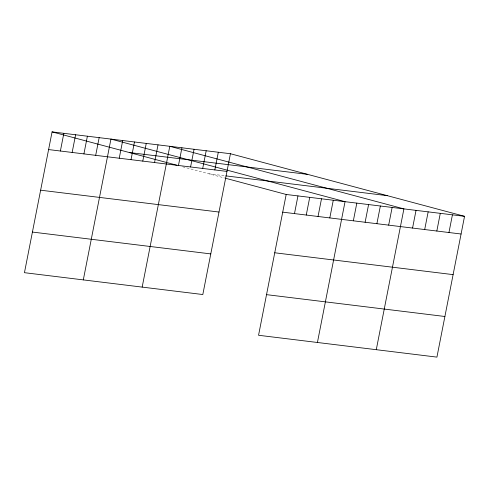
<?xml version="1.0" encoding="UTF-8"?>
<svg xmlns="http://www.w3.org/2000/svg" width="489" height="489" viewBox="0 0 489 489"><rect width="100%" height="100%" fill="white"/><g stroke="black" fill="none" stroke-linecap="round" stroke-linejoin="round"><path stroke-width="0.37" stroke-dasharray="2.44 1.83" d="M208.931 173.815L225.117 175.796M182.635 166.786L224.378 177.947"/><path stroke-width="0.73" d="M230.441 153.729L52.072 131.883L24.45 272.685L202.813 294.531L230.441 153.729L464.55 216.315L436.928 357.117L258.559 335.271L286.187 194.469L464.55 216.315M60.379 151.009L63.845 133.326M72.146 152.452L75.618 134.762M83.919 153.894L87.39 136.205M95.691 155.337L99.163 137.647M83.307 279.897L110.936 139.09L345.045 201.676L317.422 342.483M119.237 158.222L122.708 140.532M131.009 159.665L134.481 141.975M142.782 161.107L146.254 143.418M154.555 162.544L158.02 144.86M142.171 287.104L169.793 146.297L403.908 208.889L376.279 349.69M178.454 165.471L181.926 147.782M190.582 166.957L194.054 149.273M202.709 168.442L206.181 150.759M214.842 169.934L218.308 152.244M294.488 213.601L297.96 195.912M306.261 215.038L309.733 197.348M318.033 216.48L321.499 198.791M329.806 217.923L333.272 200.233M353.345 220.808L356.817 203.118M365.118 222.25L368.59 204.561M376.891 223.693L380.363 206.003M388.663 225.136L392.135 207.446M412.563 228.057L416.035 210.374M424.69 229.549L428.162 211.859M436.824 231.034L440.289 213.345M448.951 232.519L452.423 214.83M129.334 152.537L307.697 174.384M48.607 149.573L226.969 171.419M225.851 175.887L387.294 195.661M282.715 212.159L461.078 234.005M40.636 190.197L218.999 212.043M274.745 252.782L453.107 274.629M32.421 232.061L210.783 253.907M266.529 294.647L444.898 316.493M52.072 131.883L176.951 165.264M225.117 178.143L286.187 194.469"/></g></svg>
